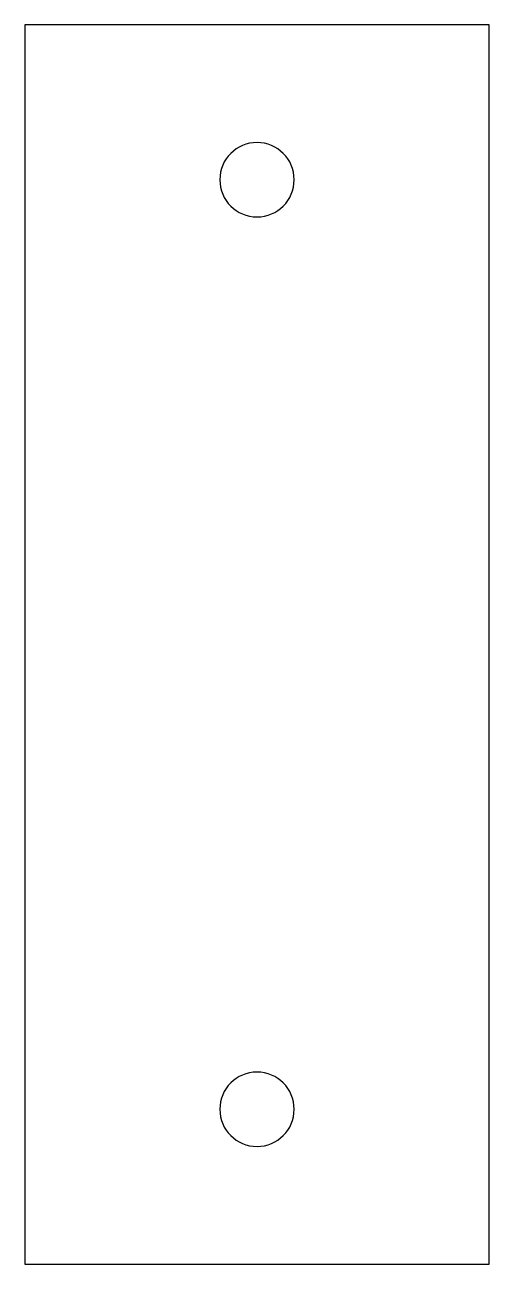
# Model space of a CAD drawing. Extents: x 1 to 2.5, y 1 to 5.
import ezdxf

# ---------------------------------------------------------------- set-up
doc = ezdxf.new("R2010")
doc.units = 0
doc.layers.add('1', color=7, linetype='CONTINUOUS')

msp = doc.modelspace()

# ---------------------------------------------------------------- linework, layer by layer
at = {"layer": '1', "color": 1, "linetype": 'CONTINUOUS'}
for p, q in [((2.5, 5), (1, 5)), ((1, 5), (1, 1)), ((2.5, 1), (2.5, 5)), ((1, 1), (2.5, 1))]:
    msp.add_line(p, q, dxfattribs=at)
for centre, start, end in [((1.75, 4.5), 360, 180), ((1.75, 4.5), 180, 360), ((1.75, 1.5), 360, 180), ((1.75, 1.5), 180, 360)]:
    msp.add_arc(centre, 0.12, start, end, dxfattribs=at)

doc.saveas('drawing.dxf')
